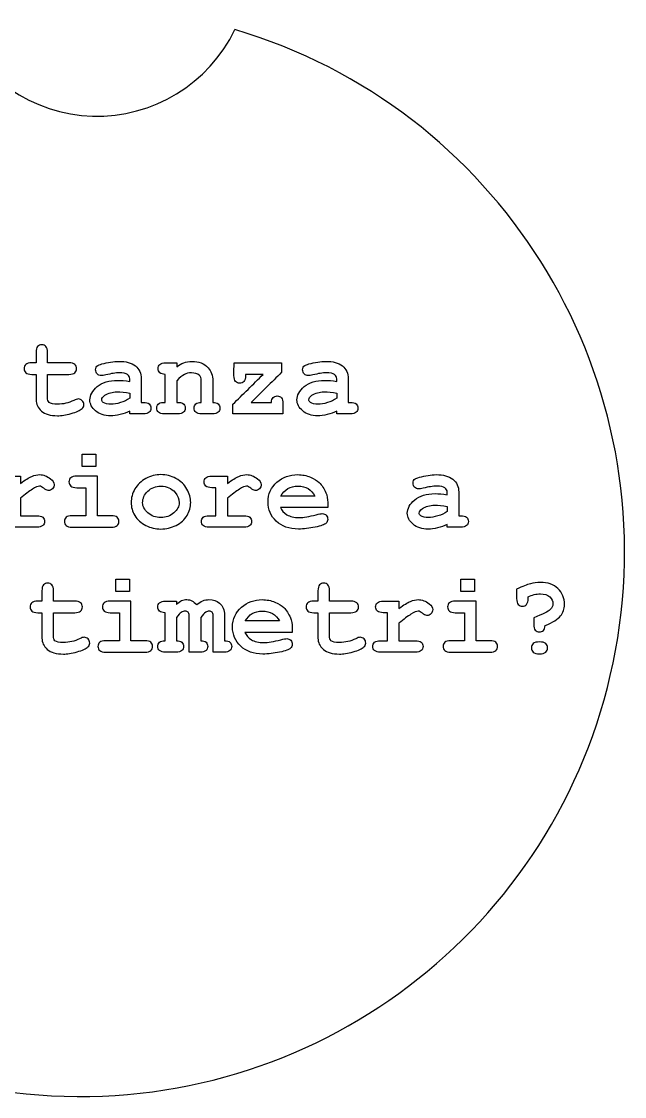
# Model space of a CAD drawing. Header units: millimetres. Extents: x -266 to -166, y 169 to 375.
# Drawn here: x -220.4 to -185, y 264.4 to 327.6 of the extents above; entities that cross this region are included whole.
import ezdxf

# ---------------------------------------------------------------- set-up
doc = ezdxf.new("R2010")
doc.units = ezdxf.units.MM
doc.header["$MEASUREMENT"] = 0
doc.layers.add('incisione', color=6, linetype='Continuous', true_color=0xff00ff)
doc.layers.add('taglio', color=178, linetype='Continuous', true_color=0x000000)

msp = doc.modelspace()

# ---------------------------------------------------------------- linework, layer by layer
at = {"layer": 'incisione'}
for points in [[(-216.069, 302.138), (-216.069, 301.422), (-216.874, 301.422), (-216.874, 302.138)], [(-214.099, 294.795), (-214.099, 294.079), (-214.904, 294.079), (-214.904, 294.795)], [(-193.818, 294.795), (-193.818, 294.079), (-194.624, 294.079), (-194.624, 294.795)]]:
    msp.add_lwpolyline(points, close=True, dxfattribs=at)
for points, knots in [([(-218.911, 306.835), (-218.911, 306.383), (-218.911, 305.931), (-218.911, 305.479), (-218.911, 305.333), (-218.881, 305.238), (-218.822, 305.191), (-218.729, 305.119), (-218.564, 305.083), (-218.327, 305.083), (-217.981, 305.083), (-217.662, 305.156), (-217.37, 305.304), (-217.257, 305.361), (-217.169, 305.389), (-217.106, 305.389), (-217.018, 305.389), (-216.941, 305.356), (-216.876, 305.29), (-216.811, 305.224), (-216.779, 305.144), (-216.779, 305.05), (-216.779, 304.961), (-216.814, 304.886), (-216.884, 304.822), (-216.992, 304.718), (-217.205, 304.623), (-217.523, 304.536), (-217.841, 304.449), (-218.109, 304.406), (-218.327, 304.406), (-218.747, 304.406), (-219.062, 304.497), (-219.272, 304.678), (-219.482, 304.86), (-219.587, 305.083), (-219.587, 305.347), (-219.587, 305.843), (-219.587, 306.339), (-219.587, 306.835), (-219.669, 306.835), (-219.75, 306.835), (-219.832, 306.835), (-219.995, 306.835), (-220.111, 306.866), (-220.18, 306.929), (-220.249, 306.992), (-220.284, 307.074), (-220.284, 307.175), (-220.284, 307.274), (-220.249, 307.355), (-220.18, 307.417), (-220.111, 307.48), (-219.995, 307.512), (-219.832, 307.512), (-219.75, 307.512), (-219.669, 307.512), (-219.587, 307.512), (-219.587, 307.715), (-219.587, 307.919), (-219.587, 308.122), (-219.587, 308.285), (-219.556, 308.401), (-219.493, 308.47), (-219.431, 308.54), (-219.349, 308.574), (-219.248, 308.574), (-219.149, 308.574), (-219.068, 308.54), (-219.005, 308.47), (-218.942, 308.401), (-218.911, 308.285), (-218.911, 308.122), (-218.911, 307.919), (-218.911, 307.715), (-218.911, 307.512), (-218.494, 307.512), (-218.077, 307.512), (-217.66, 307.512), (-217.497, 307.512), (-217.381, 307.48), (-217.312, 307.417), (-217.243, 307.355), (-217.208, 307.273), (-217.208, 307.172), (-217.208, 307.073), (-217.243, 306.992), (-217.312, 306.929), (-217.381, 306.866), (-217.497, 306.835), (-217.66, 306.835), (-218.077, 306.835), (-218.494, 306.835), (-218.911, 306.835)], [0, 0, 0, 0, 1, 1, 1, 2, 2, 2, 3, 3, 3, 4, 4, 4, 5, 5, 5, 6, 6, 6, 7, 7, 7, 8, 8, 8, 9, 9, 9, 10, 10, 10, 11, 11, 11, 12, 12, 12, 13, 13, 13, 14, 14, 14, 15, 15, 15, 16, 16, 16, 17, 17, 17, 18, 18, 18, 19, 19, 19, 20, 20, 20, 21, 21, 21, 22, 22, 22, 23, 23, 23, 24, 24, 24, 25, 25, 25, 26, 26, 26, 27, 27, 27, 28, 28, 28, 29, 29, 29, 30, 30, 30, 31, 31, 31, 31]), ([(-214.079, 304.515), (-213.815, 304.515), (-213.551, 304.515), (-213.287, 304.515), (-213.124, 304.515), (-213.008, 304.546), (-212.939, 304.609), (-212.87, 304.672), (-212.835, 304.752), (-212.835, 304.851), (-212.835, 304.953), (-212.87, 305.035), (-212.939, 305.097), (-213.008, 305.16), (-213.124, 305.191), (-213.287, 305.191), (-213.326, 305.191), (-213.364, 305.191), (-213.403, 305.191), (-213.403, 305.656), (-213.403, 306.12), (-213.403, 306.584), (-213.403, 306.899), (-213.519, 307.147), (-213.751, 307.328), (-213.983, 307.51), (-214.309, 307.601), (-214.729, 307.601), (-214.87, 307.601), (-215.028, 307.587), (-215.201, 307.559), (-215.375, 307.532), (-215.546, 307.495), (-215.713, 307.449), (-215.838, 307.414), (-215.921, 307.383), (-215.96, 307.358), (-216, 307.333), (-216.031, 307.299), (-216.053, 307.257), (-216.075, 307.216), (-216.086, 307.166), (-216.086, 307.109), (-216.086, 307.008), (-216.054, 306.925), (-215.992, 306.86), (-215.929, 306.795), (-215.853, 306.762), (-215.762, 306.762), (-215.696, 306.762), (-215.604, 306.777), (-215.485, 306.805), (-215.166, 306.884), (-214.906, 306.924), (-214.706, 306.924), (-214.462, 306.924), (-214.296, 306.892), (-214.21, 306.828), (-214.123, 306.765), (-214.079, 306.682), (-214.079, 306.581), (-214.079, 306.527), (-214.079, 306.473), (-214.079, 306.419), (-214.348, 306.463), (-214.584, 306.485), (-214.789, 306.485), (-215.299, 306.485), (-215.699, 306.364), (-215.988, 306.12), (-216.278, 305.877), (-216.422, 305.614), (-216.422, 305.33), (-216.422, 305.097), (-216.309, 304.884), (-216.083, 304.691), (-215.856, 304.499), (-215.561, 304.403), (-215.198, 304.403), (-215.031, 304.403), (-214.845, 304.425), (-214.64, 304.47), (-214.436, 304.515), (-214.249, 304.583), (-214.079, 304.673), (-214.079, 304.62), (-214.079, 304.568), (-214.079, 304.515)], [-29, -29, -29, -29, -28, -28, -28, -27, -27, -27, -26, -26, -26, -25, -25, -25, -24, -24, -24, -23, -23, -23, -22, -22, -22, -21, -21, -21, -20, -20, -20, -19, -19, -19, -18, -18, -18, -17, -17, -17, -16, -16, -16, -15, -15, -15, -14, -14, -14, -13, -13, -13, -12, -12, -12, -11, -11, -11, -10, -10, -10, -9, -9, -9, -8, -8, -8, -7, -7, -7, -6, -6, -6, -5, -5, -5, -4, -4, -4, -3, -3, -3, -2, -2, -2, -1, -1, -1, 0, 0, 0, 0]), ([(-211.317, 307.512), (-211.531, 307.512), (-211.746, 307.512), (-211.96, 307.512), (-212.123, 307.512), (-212.239, 307.48), (-212.309, 307.417), (-212.378, 307.355), (-212.413, 307.274), (-212.413, 307.175), (-212.413, 307.076), (-212.378, 306.994), (-212.31, 306.931), (-212.242, 306.867), (-212.136, 306.835), (-211.993, 306.835), (-211.993, 306.287), (-211.993, 305.739), (-211.993, 305.191), (-212.167, 305.191), (-212.281, 305.175), (-212.333, 305.142), (-212.439, 305.074), (-212.492, 304.978), (-212.492, 304.855), (-212.492, 304.754), (-212.457, 304.672), (-212.388, 304.609), (-212.318, 304.546), (-212.202, 304.515), (-212.04, 304.515), (-211.783, 304.515), (-211.527, 304.515), (-211.271, 304.515), (-211.108, 304.515), (-210.992, 304.546), (-210.922, 304.609), (-210.853, 304.672), (-210.818, 304.752), (-210.818, 304.851), (-210.818, 304.979), (-210.872, 305.076), (-210.98, 305.142), (-211.031, 305.175), (-211.143, 305.191), (-211.317, 305.191), (-211.317, 305.611), (-211.317, 306.03), (-211.317, 306.449), (-211.136, 306.645), (-210.987, 306.773), (-210.87, 306.833), (-210.752, 306.894), (-210.615, 306.924), (-210.459, 306.924), (-210.252, 306.924), (-210.097, 306.88), (-209.993, 306.792), (-209.914, 306.724), (-209.875, 306.616), (-209.875, 306.469), (-209.875, 306.043), (-209.875, 305.617), (-209.875, 305.191), (-210.018, 305.191), (-210.123, 305.16), (-210.191, 305.097), (-210.26, 305.035), (-210.294, 304.954), (-210.294, 304.855), (-210.294, 304.754), (-210.259, 304.672), (-210.19, 304.609), (-210.12, 304.546), (-210.004, 304.515), (-209.842, 304.515), (-209.638, 304.515), (-209.435, 304.515), (-209.231, 304.515), (-209.068, 304.515), (-208.952, 304.546), (-208.883, 304.609), (-208.814, 304.672), (-208.779, 304.752), (-208.779, 304.851), (-208.779, 304.953), (-208.813, 305.035), (-208.881, 305.097), (-208.949, 305.16), (-209.055, 305.191), (-209.198, 305.191), (-209.198, 305.611), (-209.198, 306.03), (-209.198, 306.449), (-209.198, 306.77), (-209.29, 307.03), (-209.475, 307.228), (-209.708, 307.476), (-210.025, 307.601), (-210.426, 307.601), (-210.6, 307.601), (-210.761, 307.574), (-210.909, 307.521), (-211.058, 307.469), (-211.194, 307.389), (-211.317, 307.284), (-211.317, 307.36), (-211.317, 307.436), (-211.317, 307.512)], [-36, -36, -36, -36, -35, -35, -35, -34, -34, -34, -33, -33, -33, -32, -32, -32, -31, -31, -31, -30, -30, -30, -29, -29, -29, -28, -28, -28, -27, -27, -27, -26, -26, -26, -25, -25, -25, -24, -24, -24, -23, -23, -23, -22, -22, -22, -21, -21, -21, -20, -20, -20, -19, -19, -19, -18, -18, -18, -17, -17, -17, -16, -16, -16, -15, -15, -15, -14, -14, -14, -13, -13, -13, -12, -12, -12, -11, -11, -11, -10, -10, -10, -9, -9, -9, -8, -8, -8, -7, -7, -7, -6, -6, -6, -5, -5, -5, -4, -4, -4, -3, -3, -3, -2, -2, -2, -1, -1, -1, 0, 0, 0, 0]), ([(-201.911, 304.515), (-201.647, 304.515), (-201.383, 304.515), (-201.119, 304.515), (-200.956, 304.515), (-200.84, 304.546), (-200.771, 304.609), (-200.701, 304.672), (-200.667, 304.752), (-200.667, 304.851), (-200.667, 304.953), (-200.701, 305.035), (-200.771, 305.097), (-200.84, 305.16), (-200.956, 305.191), (-201.119, 305.191), (-201.157, 305.191), (-201.196, 305.191), (-201.234, 305.191), (-201.234, 305.656), (-201.234, 306.12), (-201.234, 306.584), (-201.234, 306.899), (-201.35, 307.147), (-201.583, 307.328), (-201.815, 307.51), (-202.141, 307.601), (-202.561, 307.601), (-202.702, 307.601), (-202.859, 307.587), (-203.033, 307.559), (-203.207, 307.532), (-203.377, 307.495), (-203.545, 307.449), (-203.67, 307.414), (-203.752, 307.383), (-203.792, 307.358), (-203.832, 307.333), (-203.862, 307.299), (-203.884, 307.257), (-203.906, 307.216), (-203.917, 307.166), (-203.917, 307.109), (-203.917, 307.008), (-203.886, 306.925), (-203.823, 306.86), (-203.761, 306.795), (-203.684, 306.762), (-203.594, 306.762), (-203.528, 306.762), (-203.436, 306.777), (-203.317, 306.805), (-202.998, 306.884), (-202.738, 306.924), (-202.538, 306.924), (-202.294, 306.924), (-202.128, 306.892), (-202.041, 306.828), (-201.954, 306.765), (-201.911, 306.682), (-201.911, 306.581), (-201.911, 306.527), (-201.911, 306.473), (-201.911, 306.419), (-202.179, 306.463), (-202.416, 306.485), (-202.62, 306.485), (-203.131, 306.485), (-203.531, 306.364), (-203.82, 306.12), (-204.109, 305.877), (-204.254, 305.614), (-204.254, 305.33), (-204.254, 305.097), (-204.141, 304.884), (-203.914, 304.691), (-203.688, 304.499), (-203.393, 304.403), (-203.03, 304.403), (-202.862, 304.403), (-202.677, 304.425), (-202.472, 304.47), (-202.267, 304.515), (-202.08, 304.583), (-201.911, 304.673), (-201.911, 304.62), (-201.911, 304.568), (-201.911, 304.515)], [-29, -29, -29, -29, -28, -28, -28, -27, -27, -27, -26, -26, -26, -25, -25, -25, -24, -24, -24, -23, -23, -23, -22, -22, -22, -21, -21, -21, -20, -20, -20, -19, -19, -19, -18, -18, -18, -17, -17, -17, -16, -16, -16, -15, -15, -15, -14, -14, -14, -13, -13, -13, -12, -12, -12, -11, -11, -11, -10, -10, -10, -9, -9, -9, -8, -8, -8, -7, -7, -7, -6, -6, -6, -5, -5, -5, -4, -4, -4, -3, -3, -3, -2, -2, -2, -1, -1, -1, 0, 0, 0, 0]), ([(-206.941, 305.191), (-206.344, 305.78), (-205.748, 306.369), (-205.152, 306.957), (-205.152, 307.142), (-205.152, 307.327), (-205.152, 307.512), (-206.085, 307.512), (-207.018, 307.512), (-207.95, 307.512), (-207.952, 307.264), (-207.953, 307.017), (-207.954, 306.769), (-207.954, 306.608), (-207.922, 306.493), (-207.86, 306.424), (-207.797, 306.355), (-207.715, 306.32), (-207.614, 306.32), (-207.513, 306.32), (-207.431, 306.355), (-207.368, 306.424), (-207.305, 306.493), (-207.274, 306.608), (-207.274, 306.769), (-207.274, 306.791), (-207.274, 306.813), (-207.274, 306.835), (-206.928, 306.835), (-206.583, 306.835), (-206.238, 306.835), (-206.832, 306.249), (-207.426, 305.662), (-208.02, 305.076), (-208.02, 304.889), (-208.02, 304.702), (-208.02, 304.515), (-207.039, 304.515), (-206.057, 304.515), (-205.076, 304.515), (-205.076, 304.715), (-205.076, 304.915), (-205.076, 305.116), (-205.076, 305.278), (-205.107, 305.394), (-205.17, 305.464), (-205.233, 305.533), (-205.315, 305.568), (-205.416, 305.568), (-205.508, 305.568), (-205.586, 305.536), (-205.649, 305.474), (-205.711, 305.411), (-205.746, 305.317), (-205.752, 305.191), (-206.149, 305.191), (-206.545, 305.191), (-206.941, 305.191)], [-19, -19, -19, -19, -18, -18, -18, -17, -17, -17, -16, -16, -16, -15, -15, -15, -14, -14, -14, -13, -13, -13, -12, -12, -12, -11, -11, -11, -10, -10, -10, -9, -9, -9, -8, -8, -8, -7, -7, -7, -6, -6, -6, -5, -5, -5, -4, -4, -4, -3, -3, -3, -2, -2, -2, -1, -1, -1, 0, 0, 0, 0]), ([(-214.079, 305.726), (-214.35, 305.779), (-214.6, 305.805), (-214.828, 305.805), (-215.103, 305.805), (-215.34, 305.738), (-215.538, 305.604), (-215.661, 305.518), (-215.723, 305.431), (-215.723, 305.343), (-215.723, 305.279), (-215.693, 305.228), (-215.634, 305.188), (-215.524, 305.116), (-215.373, 305.079), (-215.182, 305.079), (-215.019, 305.079), (-214.834, 305.111), (-214.629, 305.175), (-214.423, 305.239), (-214.24, 305.326), (-214.079, 305.436), (-214.079, 305.532), (-214.079, 305.629), (-214.079, 305.726)], [0, 0, 0, 0, 1, 1, 1, 2, 2, 2, 3, 3, 3, 4, 4, 4, 5, 5, 5, 6, 6, 6, 7, 7, 7, 8, 8, 8, 8]), ([(-201.911, 305.726), (-202.182, 305.779), (-202.431, 305.805), (-202.66, 305.805), (-202.935, 305.805), (-203.172, 305.738), (-203.37, 305.604), (-203.493, 305.518), (-203.554, 305.431), (-203.554, 305.343), (-203.554, 305.279), (-203.525, 305.228), (-203.465, 305.188), (-203.355, 305.116), (-203.205, 305.079), (-203.013, 305.079), (-202.85, 305.079), (-202.666, 305.111), (-202.46, 305.175), (-202.255, 305.239), (-202.072, 305.326), (-201.911, 305.436), (-201.911, 305.532), (-201.911, 305.629), (-201.911, 305.726)], [0, 0, 0, 0, 1, 1, 1, 2, 2, 2, 3, 3, 3, 4, 4, 4, 5, 5, 5, 6, 6, 6, 7, 7, 7, 8, 8, 8, 8]), ([(-220.508, 300.854), (-220.815, 300.854), (-221.122, 300.854), (-221.429, 300.854), (-221.591, 300.854), (-221.708, 300.823), (-221.777, 300.76), (-221.846, 300.698), (-221.881, 300.617), (-221.881, 300.518), (-221.881, 300.417), (-221.846, 300.335), (-221.777, 300.272), (-221.708, 300.209), (-221.591, 300.178), (-221.429, 300.178), (-221.347, 300.178), (-221.266, 300.178), (-221.184, 300.178), (-221.184, 299.63), (-221.184, 299.082), (-221.184, 298.534), (-221.319, 298.534), (-221.453, 298.534), (-221.587, 298.534), (-221.75, 298.534), (-221.866, 298.503), (-221.935, 298.44), (-222.005, 298.378), (-222.039, 298.297), (-222.039, 298.198), (-222.039, 298.096), (-222.005, 298.014), (-221.935, 297.952), (-221.866, 297.889), (-221.75, 297.858), (-221.587, 297.858), (-220.906, 297.858), (-220.225, 297.858), (-219.544, 297.858), (-219.381, 297.858), (-219.265, 297.889), (-219.196, 297.952), (-219.127, 298.014), (-219.092, 298.095), (-219.092, 298.194), (-219.092, 298.296), (-219.127, 298.378), (-219.196, 298.44), (-219.265, 298.503), (-219.381, 298.534), (-219.544, 298.534), (-219.865, 298.534), (-220.187, 298.534), (-220.508, 298.534), (-220.508, 298.874), (-220.508, 299.214), (-220.508, 299.554), (-220.226, 299.792), (-219.991, 299.97), (-219.803, 300.089), (-219.615, 300.208), (-219.474, 300.267), (-219.379, 300.267), (-219.307, 300.267), (-219.224, 300.225), (-219.132, 300.142), (-219.039, 300.058), (-218.951, 300.016), (-218.868, 300.016), (-218.773, 300.016), (-218.692, 300.05), (-218.625, 300.117), (-218.558, 300.184), (-218.524, 300.266), (-218.524, 300.363), (-218.524, 300.477), (-218.595, 300.589), (-218.736, 300.699), (-218.942, 300.862), (-219.156, 300.944), (-219.376, 300.944), (-219.519, 300.944), (-219.672, 300.909), (-219.836, 300.841), (-220, 300.773), (-220.224, 300.637), (-220.508, 300.432), (-220.508, 300.573), (-220.508, 300.714), (-220.508, 300.854)], [-30, -30, -30, -30, -29, -29, -29, -28, -28, -28, -27, -27, -27, -26, -26, -26, -25, -25, -25, -24, -24, -24, -23, -23, -23, -22, -22, -22, -21, -21, -21, -20, -20, -20, -19, -19, -19, -18, -18, -18, -17, -17, -17, -16, -16, -16, -15, -15, -15, -14, -14, -14, -13, -13, -13, -12, -12, -12, -11, -11, -11, -10, -10, -10, -9, -9, -9, -8, -8, -8, -7, -7, -7, -6, -6, -6, -5, -5, -5, -4, -4, -4, -3, -3, -3, -2, -2, -2, -1, -1, -1, 0, 0, 0, 0]), ([(-215.976, 300.854), (-215.976, 300.081), (-215.976, 299.308), (-215.976, 298.534), (-215.706, 298.534), (-215.435, 298.534), (-215.165, 298.534), (-215.002, 298.534), (-214.886, 298.503), (-214.816, 298.44), (-214.747, 298.378), (-214.712, 298.296), (-214.712, 298.194), (-214.712, 298.095), (-214.747, 298.014), (-214.816, 297.952), (-214.886, 297.889), (-215.002, 297.858), (-215.165, 297.858), (-215.931, 297.858), (-216.698, 297.858), (-217.465, 297.858), (-217.628, 297.858), (-217.744, 297.889), (-217.813, 297.952), (-217.882, 298.014), (-217.917, 298.096), (-217.917, 298.198), (-217.917, 298.297), (-217.882, 298.378), (-217.813, 298.44), (-217.744, 298.503), (-217.628, 298.534), (-217.465, 298.534), (-217.194, 298.534), (-216.924, 298.534), (-216.653, 298.534), (-216.653, 299.082), (-216.653, 299.63), (-216.653, 300.178), (-216.835, 300.178), (-217.016, 300.178), (-217.198, 300.178), (-217.358, 300.178), (-217.474, 300.209), (-217.544, 300.272), (-217.615, 300.335), (-217.65, 300.417), (-217.65, 300.518), (-217.65, 300.617), (-217.615, 300.698), (-217.546, 300.76), (-217.476, 300.823), (-217.36, 300.854), (-217.198, 300.854), (-216.791, 300.854), (-216.384, 300.854), (-215.976, 300.854)], [0, 0, 0, 0, 1, 1, 1, 2, 2, 2, 3, 3, 3, 4, 4, 4, 5, 5, 5, 6, 6, 6, 7, 7, 7, 8, 8, 8, 9, 9, 9, 10, 10, 10, 11, 11, 11, 12, 12, 12, 13, 13, 13, 14, 14, 14, 15, 15, 15, 16, 16, 16, 17, 17, 17, 18, 18, 18, 19, 19, 19, 19]), ([(-210.498, 299.3), (-210.498, 299.04), (-210.57, 298.789), (-210.714, 298.546), (-210.858, 298.303), (-211.073, 298.109), (-211.358, 297.965), (-211.643, 297.821), (-211.94, 297.749), (-212.25, 297.749), (-212.558, 297.749), (-212.853, 297.82), (-213.135, 297.962), (-213.417, 298.104), (-213.631, 298.297), (-213.778, 298.541), (-213.926, 298.785), (-214, 299.04), (-214, 299.307), (-214, 299.577), (-213.925, 299.843), (-213.775, 300.104), (-213.626, 300.364), (-213.41, 300.57), (-213.13, 300.719), (-212.849, 300.869), (-212.556, 300.944), (-212.25, 300.944), (-211.942, 300.944), (-211.646, 300.867), (-211.361, 300.714), (-211.076, 300.561), (-210.861, 300.356), (-210.716, 300.097), (-210.571, 299.838), (-210.498, 299.573), (-210.498, 299.3)], [0, 0, 0, 0, 1, 1, 1, 2, 2, 2, 3, 3, 3, 4, 4, 4, 5, 5, 5, 6, 6, 6, 7, 7, 7, 8, 8, 8, 9, 9, 9, 10, 10, 10, 11, 11, 11, 12, 12, 12, 12]), ([(-208.34, 300.854), (-208.646, 300.854), (-208.953, 300.854), (-209.26, 300.854), (-209.423, 300.854), (-209.539, 300.823), (-209.609, 300.76), (-209.678, 300.698), (-209.712, 300.617), (-209.712, 300.518), (-209.712, 300.417), (-209.678, 300.335), (-209.609, 300.272), (-209.539, 300.209), (-209.423, 300.178), (-209.26, 300.178), (-209.179, 300.178), (-209.098, 300.178), (-209.016, 300.178), (-209.016, 299.63), (-209.016, 299.082), (-209.016, 298.534), (-209.15, 298.534), (-209.285, 298.534), (-209.419, 298.534), (-209.582, 298.534), (-209.698, 298.503), (-209.767, 298.44), (-209.836, 298.378), (-209.871, 298.297), (-209.871, 298.198), (-209.871, 298.096), (-209.836, 298.014), (-209.767, 297.952), (-209.698, 297.889), (-209.582, 297.858), (-209.419, 297.858), (-208.738, 297.858), (-208.057, 297.858), (-207.376, 297.858), (-207.213, 297.858), (-207.097, 297.889), (-207.028, 297.952), (-206.958, 298.014), (-206.924, 298.095), (-206.924, 298.194), (-206.924, 298.296), (-206.958, 298.378), (-207.028, 298.44), (-207.097, 298.503), (-207.213, 298.534), (-207.376, 298.534), (-207.697, 298.534), (-208.018, 298.534), (-208.34, 298.534), (-208.34, 298.874), (-208.34, 299.214), (-208.34, 299.554), (-208.058, 299.792), (-207.823, 299.97), (-207.635, 300.089), (-207.447, 300.208), (-207.305, 300.267), (-207.211, 300.267), (-207.138, 300.267), (-207.056, 300.225), (-206.963, 300.142), (-206.871, 300.058), (-206.783, 300.016), (-206.699, 300.016), (-206.605, 300.016), (-206.524, 300.05), (-206.457, 300.117), (-206.39, 300.184), (-206.356, 300.266), (-206.356, 300.363), (-206.356, 300.477), (-206.426, 300.589), (-206.567, 300.699), (-206.774, 300.862), (-206.987, 300.944), (-207.208, 300.944), (-207.351, 300.944), (-207.504, 300.909), (-207.668, 300.841), (-207.832, 300.773), (-208.056, 300.637), (-208.34, 300.432), (-208.34, 300.573), (-208.34, 300.714), (-208.34, 300.854)], [-30, -30, -30, -30, -29, -29, -29, -28, -28, -28, -27, -27, -27, -26, -26, -26, -25, -25, -25, -24, -24, -24, -23, -23, -23, -22, -22, -22, -21, -21, -21, -20, -20, -20, -19, -19, -19, -18, -18, -18, -17, -17, -17, -16, -16, -16, -15, -15, -15, -14, -14, -14, -13, -13, -13, -12, -12, -12, -11, -11, -11, -10, -10, -10, -9, -9, -9, -8, -8, -8, -7, -7, -7, -6, -6, -6, -5, -5, -5, -4, -4, -4, -3, -3, -3, -2, -2, -2, -1, -1, -1, 0, 0, 0, 0]), ([(-202.445, 299.013), (-202.445, 299.109), (-202.445, 299.204), (-202.445, 299.3), (-202.445, 299.52), (-202.48, 299.714), (-202.551, 299.881), (-202.654, 300.121), (-202.785, 300.322), (-202.943, 300.485), (-203.056, 300.597), (-203.227, 300.702), (-203.457, 300.798), (-203.687, 300.895), (-203.939, 300.944), (-204.214, 300.944), (-204.672, 300.944), (-205.076, 300.794), (-205.427, 300.496), (-205.778, 300.198), (-205.953, 299.812), (-205.953, 299.336), (-205.953, 298.89), (-205.791, 298.513), (-205.467, 298.208), (-205.142, 297.902), (-204.709, 297.749), (-204.168, 297.749), (-203.853, 297.749), (-203.525, 297.786), (-203.184, 297.859), (-202.843, 297.933), (-202.629, 298.011), (-202.541, 298.092), (-202.475, 298.154), (-202.442, 298.228), (-202.442, 298.316), (-202.442, 298.413), (-202.473, 298.494), (-202.534, 298.557), (-202.596, 298.621), (-202.672, 298.653), (-202.762, 298.653), (-202.828, 298.653), (-202.947, 298.631), (-203.118, 298.587), (-203.534, 298.479), (-203.868, 298.425), (-204.118, 298.425), (-204.424, 298.425), (-204.667, 298.479), (-204.846, 298.587), (-205.025, 298.695), (-205.15, 298.837), (-205.221, 299.013), (-204.296, 299.013), (-203.37, 299.013), (-202.445, 299.013)], [-19, -19, -19, -19, -18, -18, -18, -17, -17, -17, -16, -16, -16, -15, -15, -15, -14, -14, -14, -13, -13, -13, -12, -12, -12, -11, -11, -11, -10, -10, -10, -9, -9, -9, -8, -8, -8, -7, -7, -7, -6, -6, -6, -5, -5, -5, -4, -4, -4, -3, -3, -3, -2, -2, -2, -1, -1, -1, 0, 0, 0, 0]), ([(-195.422, 297.858), (-195.158, 297.858), (-194.894, 297.858), (-194.63, 297.858), (-194.467, 297.858), (-194.351, 297.889), (-194.282, 297.952), (-194.212, 298.014), (-194.178, 298.095), (-194.178, 298.194), (-194.178, 298.296), (-194.212, 298.378), (-194.282, 298.44), (-194.351, 298.503), (-194.467, 298.534), (-194.63, 298.534), (-194.668, 298.534), (-194.707, 298.534), (-194.745, 298.534), (-194.745, 298.999), (-194.745, 299.463), (-194.745, 299.927), (-194.745, 300.242), (-194.862, 300.49), (-195.094, 300.671), (-195.326, 300.853), (-195.652, 300.944), (-196.072, 300.944), (-196.213, 300.944), (-196.37, 300.93), (-196.544, 300.902), (-196.718, 300.875), (-196.888, 300.838), (-197.056, 300.792), (-197.181, 300.757), (-197.264, 300.726), (-197.303, 300.701), (-197.343, 300.676), (-197.374, 300.642), (-197.396, 300.6), (-197.418, 300.558), (-197.429, 300.509), (-197.429, 300.452), (-197.429, 300.351), (-197.397, 300.268), (-197.335, 300.203), (-197.272, 300.138), (-197.195, 300.105), (-197.105, 300.105), (-197.039, 300.105), (-196.947, 300.12), (-196.828, 300.148), (-196.509, 300.227), (-196.249, 300.267), (-196.049, 300.267), (-195.805, 300.267), (-195.639, 300.235), (-195.552, 300.171), (-195.465, 300.107), (-195.422, 300.025), (-195.422, 299.924), (-195.422, 299.87), (-195.422, 299.816), (-195.422, 299.762), (-195.69, 299.806), (-195.927, 299.828), (-196.132, 299.828), (-196.642, 299.828), (-197.042, 299.706), (-197.331, 299.463), (-197.621, 299.22), (-197.765, 298.957), (-197.765, 298.673), (-197.765, 298.44), (-197.652, 298.227), (-197.425, 298.034), (-197.199, 297.842), (-196.904, 297.746), (-196.541, 297.746), (-196.374, 297.746), (-196.188, 297.768), (-195.983, 297.813), (-195.778, 297.858), (-195.591, 297.926), (-195.422, 298.016), (-195.422, 297.963), (-195.422, 297.911), (-195.422, 297.858)], [-29, -29, -29, -29, -28, -28, -28, -27, -27, -27, -26, -26, -26, -25, -25, -25, -24, -24, -24, -23, -23, -23, -22, -22, -22, -21, -21, -21, -20, -20, -20, -19, -19, -19, -18, -18, -18, -17, -17, -17, -16, -16, -16, -15, -15, -15, -14, -14, -14, -13, -13, -13, -12, -12, -12, -11, -11, -11, -10, -10, -10, -9, -9, -9, -8, -8, -8, -7, -7, -7, -6, -6, -6, -5, -5, -5, -4, -4, -4, -3, -3, -3, -2, -2, -2, -1, -1, -1, 0, 0, 0, 0]), ([(-211.175, 299.297), (-211.175, 299.514), (-211.253, 299.715), (-211.409, 299.897), (-211.622, 300.144), (-211.903, 300.267), (-212.25, 300.267), (-212.556, 300.267), (-212.811, 300.169), (-213.016, 299.973), (-213.221, 299.777), (-213.323, 299.551), (-213.323, 299.293), (-213.323, 299.082), (-213.22, 298.885), (-213.013, 298.701), (-212.806, 298.517), (-212.552, 298.425), (-212.25, 298.425), (-211.947, 298.425), (-211.692, 298.517), (-211.485, 298.701), (-211.278, 298.885), (-211.175, 299.083), (-211.175, 299.297)], [0, 0, 0, 0, 1, 1, 1, 2, 2, 2, 3, 3, 3, 4, 4, 4, 5, 5, 5, 6, 6, 6, 7, 7, 7, 8, 8, 8, 8]), ([(-203.194, 299.689), (-203.298, 299.883), (-203.433, 300.028), (-203.6, 300.123), (-203.767, 300.219), (-203.967, 300.267), (-204.198, 300.267), (-204.426, 300.267), (-204.624, 300.219), (-204.792, 300.123), (-204.959, 300.028), (-205.095, 299.883), (-205.201, 299.689), (-204.532, 299.689), (-203.863, 299.689), (-203.194, 299.689)], [0, 0, 0, 0, 1, 1, 1, 2, 2, 2, 3, 3, 3, 4, 4, 4, 5, 5, 5, 5]), ([(-195.422, 299.069), (-195.693, 299.122), (-195.942, 299.148), (-196.171, 299.148), (-196.446, 299.148), (-196.683, 299.081), (-196.881, 298.947), (-197.004, 298.861), (-197.066, 298.774), (-197.066, 298.686), (-197.066, 298.622), (-197.036, 298.571), (-196.976, 298.531), (-196.866, 298.458), (-196.716, 298.422), (-196.524, 298.422), (-196.362, 298.422), (-196.177, 298.454), (-195.972, 298.518), (-195.766, 298.582), (-195.583, 298.669), (-195.422, 298.779), (-195.422, 298.875), (-195.422, 298.972), (-195.422, 299.069)], [0, 0, 0, 0, 1, 1, 1, 2, 2, 2, 3, 3, 3, 4, 4, 4, 5, 5, 5, 6, 6, 6, 7, 7, 7, 8, 8, 8, 8]), ([(-218.564, 292.835), (-218.564, 292.383), (-218.564, 291.931), (-218.564, 291.479), (-218.564, 291.333), (-218.535, 291.238), (-218.475, 291.191), (-218.383, 291.119), (-218.218, 291.083), (-217.98, 291.083), (-217.635, 291.083), (-217.316, 291.156), (-217.023, 291.304), (-216.911, 291.361), (-216.823, 291.389), (-216.759, 291.389), (-216.671, 291.389), (-216.595, 291.356), (-216.53, 291.29), (-216.465, 291.224), (-216.432, 291.144), (-216.432, 291.05), (-216.432, 290.961), (-216.468, 290.886), (-216.538, 290.822), (-216.646, 290.718), (-216.859, 290.623), (-217.177, 290.536), (-217.495, 290.449), (-217.762, 290.406), (-217.98, 290.406), (-218.4, 290.406), (-218.716, 290.497), (-218.926, 290.678), (-219.136, 290.86), (-219.241, 291.083), (-219.241, 291.347), (-219.241, 291.843), (-219.241, 292.339), (-219.241, 292.835), (-219.322, 292.835), (-219.404, 292.835), (-219.485, 292.835), (-219.648, 292.835), (-219.764, 292.866), (-219.833, 292.929), (-219.903, 292.992), (-219.937, 293.074), (-219.937, 293.175), (-219.937, 293.274), (-219.903, 293.355), (-219.833, 293.417), (-219.764, 293.48), (-219.648, 293.512), (-219.485, 293.512), (-219.404, 293.512), (-219.322, 293.512), (-219.241, 293.512), (-219.241, 293.715), (-219.241, 293.919), (-219.241, 294.122), (-219.241, 294.285), (-219.21, 294.401), (-219.147, 294.47), (-219.084, 294.54), (-219.002, 294.574), (-218.901, 294.574), (-218.802, 294.574), (-218.721, 294.54), (-218.658, 294.47), (-218.596, 294.401), (-218.564, 294.285), (-218.564, 294.122), (-218.564, 293.919), (-218.564, 293.715), (-218.564, 293.512), (-218.147, 293.512), (-217.73, 293.512), (-217.314, 293.512), (-217.151, 293.512), (-217.035, 293.48), (-216.965, 293.417), (-216.896, 293.355), (-216.861, 293.273), (-216.861, 293.172), (-216.861, 293.073), (-216.896, 292.992), (-216.965, 292.929), (-217.035, 292.866), (-217.151, 292.835), (-217.314, 292.835), (-217.73, 292.835), (-218.147, 292.835), (-218.564, 292.835)], [0, 0, 0, 0, 1, 1, 1, 2, 2, 2, 3, 3, 3, 4, 4, 4, 5, 5, 5, 6, 6, 6, 7, 7, 7, 8, 8, 8, 9, 9, 9, 10, 10, 10, 11, 11, 11, 12, 12, 12, 13, 13, 13, 14, 14, 14, 15, 15, 15, 16, 16, 16, 17, 17, 17, 18, 18, 18, 19, 19, 19, 20, 20, 20, 21, 21, 21, 22, 22, 22, 23, 23, 23, 24, 24, 24, 25, 25, 25, 26, 26, 26, 27, 27, 27, 28, 28, 28, 29, 29, 29, 30, 30, 30, 31, 31, 31, 31]), ([(-202.34, 292.835), (-202.34, 292.383), (-202.34, 291.931), (-202.34, 291.479), (-202.34, 291.333), (-202.31, 291.238), (-202.251, 291.191), (-202.158, 291.119), (-201.993, 291.083), (-201.756, 291.083), (-201.41, 291.083), (-201.091, 291.156), (-200.799, 291.304), (-200.686, 291.361), (-200.598, 291.389), (-200.535, 291.389), (-200.447, 291.389), (-200.37, 291.356), (-200.305, 291.29), (-200.24, 291.224), (-200.208, 291.144), (-200.208, 291.05), (-200.208, 290.961), (-200.243, 290.886), (-200.314, 290.822), (-200.421, 290.718), (-200.634, 290.623), (-200.952, 290.536), (-201.27, 290.449), (-201.538, 290.406), (-201.756, 290.406), (-202.176, 290.406), (-202.491, 290.497), (-202.701, 290.678), (-202.911, 290.86), (-203.017, 291.083), (-203.017, 291.347), (-203.017, 291.843), (-203.017, 292.339), (-203.017, 292.835), (-203.098, 292.835), (-203.179, 292.835), (-203.261, 292.835), (-203.424, 292.835), (-203.54, 292.866), (-203.609, 292.929), (-203.678, 292.992), (-203.713, 293.074), (-203.713, 293.175), (-203.713, 293.274), (-203.678, 293.355), (-203.609, 293.417), (-203.54, 293.48), (-203.424, 293.512), (-203.261, 293.512), (-203.179, 293.512), (-203.098, 293.512), (-203.017, 293.512), (-203.017, 293.715), (-203.017, 293.919), (-203.017, 294.122), (-203.017, 294.285), (-202.985, 294.401), (-202.922, 294.47), (-202.86, 294.54), (-202.778, 294.574), (-202.677, 294.574), (-202.578, 294.574), (-202.497, 294.54), (-202.434, 294.47), (-202.371, 294.401), (-202.34, 294.285), (-202.34, 294.122), (-202.34, 293.919), (-202.34, 293.715), (-202.34, 293.512), (-201.923, 293.512), (-201.506, 293.512), (-201.089, 293.512), (-200.926, 293.512), (-200.81, 293.48), (-200.741, 293.417), (-200.672, 293.355), (-200.637, 293.273), (-200.637, 293.172), (-200.637, 293.073), (-200.672, 292.992), (-200.741, 292.929), (-200.81, 292.866), (-200.926, 292.835), (-201.089, 292.835), (-201.506, 292.835), (-201.923, 292.835), (-202.34, 292.835)], [0, 0, 0, 0, 1, 1, 1, 2, 2, 2, 3, 3, 3, 4, 4, 4, 5, 5, 5, 6, 6, 6, 7, 7, 7, 8, 8, 8, 9, 9, 9, 10, 10, 10, 11, 11, 11, 12, 12, 12, 13, 13, 13, 14, 14, 14, 15, 15, 15, 16, 16, 16, 17, 17, 17, 18, 18, 18, 19, 19, 19, 20, 20, 20, 21, 21, 21, 22, 22, 22, 23, 23, 23, 24, 24, 24, 25, 25, 25, 26, 26, 26, 27, 27, 27, 28, 28, 28, 29, 29, 29, 30, 30, 30, 31, 31, 31, 31]), ([(-189.66, 292.076), (-189.673, 291.948), (-189.71, 291.855), (-189.771, 291.797), (-189.831, 291.739), (-189.908, 291.71), (-190, 291.71), (-190.099, 291.71), (-190.18, 291.744), (-190.243, 291.814), (-190.305, 291.883), (-190.337, 291.999), (-190.337, 292.162), (-190.337, 292.288), (-190.337, 292.415), (-190.337, 292.541), (-189.802, 292.746), (-189.48, 292.903), (-189.37, 293.013), (-189.26, 293.123), (-189.205, 293.235), (-189.205, 293.35), (-189.205, 293.51), (-189.269, 293.649), (-189.398, 293.766), (-189.526, 293.882), (-189.708, 293.941), (-189.944, 293.941), (-190.193, 293.941), (-190.432, 293.883), (-190.663, 293.769), (-190.663, 293.736), (-190.663, 293.703), (-190.663, 293.67), (-190.663, 293.509), (-190.695, 293.394), (-190.757, 293.325), (-190.82, 293.256), (-190.902, 293.221), (-191.003, 293.221), (-191.102, 293.221), (-191.183, 293.255), (-191.246, 293.323), (-191.309, 293.392), (-191.34, 293.507), (-191.34, 293.67), (-191.34, 293.851), (-191.34, 294.033), (-191.34, 294.215), (-190.994, 294.377), (-190.726, 294.485), (-190.535, 294.538), (-190.343, 294.591), (-190.145, 294.617), (-189.941, 294.617), (-189.514, 294.617), (-189.172, 294.494), (-188.914, 294.248), (-188.657, 294.001), (-188.528, 293.692), (-188.528, 293.32), (-188.528, 293.056), (-188.606, 292.832), (-188.761, 292.647), (-188.916, 292.462), (-189.216, 292.272), (-189.66, 292.076)], [0, 0, 0, 0, 1, 1, 1, 2, 2, 2, 3, 3, 3, 4, 4, 4, 5, 5, 5, 6, 6, 6, 7, 7, 7, 8, 8, 8, 9, 9, 9, 10, 10, 10, 11, 11, 11, 12, 12, 12, 13, 13, 13, 14, 14, 14, 15, 15, 15, 16, 16, 16, 17, 17, 17, 18, 18, 18, 19, 19, 19, 20, 20, 20, 21, 21, 21, 22, 22, 22, 22]), ([(-214.007, 293.512), (-214.007, 292.738), (-214.007, 291.965), (-214.007, 291.191), (-213.736, 291.191), (-213.465, 291.191), (-213.195, 291.191), (-213.032, 291.191), (-212.916, 291.16), (-212.847, 291.097), (-212.777, 291.035), (-212.743, 290.953), (-212.743, 290.851), (-212.743, 290.752), (-212.777, 290.672), (-212.847, 290.609), (-212.916, 290.546), (-213.032, 290.515), (-213.195, 290.515), (-213.961, 290.515), (-214.728, 290.515), (-215.495, 290.515), (-215.658, 290.515), (-215.774, 290.546), (-215.843, 290.609), (-215.913, 290.672), (-215.947, 290.754), (-215.947, 290.855), (-215.947, 290.954), (-215.913, 291.035), (-215.843, 291.097), (-215.774, 291.16), (-215.658, 291.191), (-215.495, 291.191), (-215.224, 291.191), (-214.954, 291.191), (-214.683, 291.191), (-214.683, 291.739), (-214.683, 292.287), (-214.683, 292.835), (-214.865, 292.835), (-215.046, 292.835), (-215.228, 292.835), (-215.388, 292.835), (-215.504, 292.866), (-215.574, 292.929), (-215.645, 292.992), (-215.68, 293.074), (-215.68, 293.175), (-215.68, 293.274), (-215.645, 293.355), (-215.576, 293.417), (-215.507, 293.48), (-215.391, 293.512), (-215.228, 293.512), (-214.821, 293.512), (-214.414, 293.512), (-214.007, 293.512)], [0, 0, 0, 0, 1, 1, 1, 2, 2, 2, 3, 3, 3, 4, 4, 4, 5, 5, 5, 6, 6, 6, 7, 7, 7, 8, 8, 8, 9, 9, 9, 10, 10, 10, 11, 11, 11, 12, 12, 12, 13, 13, 13, 14, 14, 14, 15, 15, 15, 16, 16, 16, 17, 17, 17, 18, 18, 18, 19, 19, 19, 19]), ([(-211.33, 293.512), (-211.545, 293.512), (-211.759, 293.512), (-211.974, 293.512), (-212.136, 293.512), (-212.252, 293.48), (-212.322, 293.417), (-212.391, 293.355), (-212.426, 293.274), (-212.426, 293.175), (-212.426, 293.076), (-212.392, 292.994), (-212.323, 292.931), (-212.255, 292.867), (-212.15, 292.835), (-212.007, 292.835), (-212.007, 292.287), (-212.007, 291.739), (-212.007, 291.191), (-212.15, 291.191), (-212.255, 291.16), (-212.323, 291.097), (-212.392, 291.035), (-212.426, 290.954), (-212.426, 290.855), (-212.426, 290.754), (-212.391, 290.672), (-212.322, 290.609), (-212.252, 290.546), (-212.136, 290.515), (-211.974, 290.515), (-211.77, 290.515), (-211.567, 290.515), (-211.363, 290.515), (-211.2, 290.515), (-211.084, 290.546), (-211.015, 290.609), (-210.946, 290.672), (-210.911, 290.752), (-210.911, 290.851), (-210.911, 290.95), (-210.946, 291.032), (-211.015, 291.096), (-211.084, 291.16), (-211.189, 291.191), (-211.33, 291.191), (-211.33, 291.646), (-211.33, 292.1), (-211.33, 292.554), (-211.222, 292.702), (-211.13, 292.8), (-211.053, 292.85), (-210.976, 292.899), (-210.898, 292.924), (-210.818, 292.924), (-210.741, 292.924), (-210.684, 292.904), (-210.645, 292.863), (-210.607, 292.822), (-210.587, 292.751), (-210.587, 292.65), (-210.587, 291.938), (-210.587, 291.227), (-210.587, 290.515), (-210.373, 290.515), (-210.158, 290.515), (-209.944, 290.515), (-209.781, 290.515), (-209.666, 290.546), (-209.597, 290.609), (-209.529, 290.672), (-209.495, 290.752), (-209.495, 290.851), (-209.495, 290.95), (-209.529, 291.032), (-209.597, 291.096), (-209.666, 291.16), (-209.77, 291.191), (-209.911, 291.191), (-209.911, 291.646), (-209.911, 292.1), (-209.911, 292.554), (-209.794, 292.706), (-209.695, 292.81), (-209.614, 292.865), (-209.55, 292.904), (-209.481, 292.924), (-209.406, 292.924), (-209.329, 292.924), (-209.272, 292.904), (-209.234, 292.865), (-209.197, 292.825), (-209.178, 292.754), (-209.178, 292.65), (-209.178, 291.938), (-209.178, 291.227), (-209.178, 290.515), (-208.964, 290.515), (-208.749, 290.515), (-208.535, 290.515), (-208.372, 290.515), (-208.256, 290.546), (-208.188, 290.609), (-208.12, 290.672), (-208.086, 290.752), (-208.086, 290.851), (-208.086, 290.95), (-208.12, 291.032), (-208.188, 291.096), (-208.256, 291.16), (-208.361, 291.191), (-208.502, 291.191), (-208.502, 291.696), (-208.502, 292.201), (-208.502, 292.706), (-208.502, 292.992), (-208.605, 293.223), (-208.812, 293.399), (-208.968, 293.534), (-209.172, 293.601), (-209.422, 293.601), (-209.548, 293.601), (-209.671, 293.577), (-209.79, 293.53), (-209.91, 293.482), (-210.029, 293.41), (-210.145, 293.314), (-210.238, 293.41), (-210.332, 293.483), (-210.429, 293.531), (-210.526, 293.58), (-210.624, 293.604), (-210.723, 293.604), (-210.839, 293.604), (-210.942, 293.584), (-211.031, 293.543), (-211.12, 293.502), (-211.22, 293.428), (-211.33, 293.32), (-211.33, 293.384), (-211.33, 293.448), (-211.33, 293.512)], [-47, -47, -47, -47, -46, -46, -46, -45, -45, -45, -44, -44, -44, -43, -43, -43, -42, -42, -42, -41, -41, -41, -40, -40, -40, -39, -39, -39, -38, -38, -38, -37, -37, -37, -36, -36, -36, -35, -35, -35, -34, -34, -34, -33, -33, -33, -32, -32, -32, -31, -31, -31, -30, -30, -30, -29, -29, -29, -28, -28, -28, -27, -27, -27, -26, -26, -26, -25, -25, -25, -24, -24, -24, -23, -23, -23, -22, -22, -22, -21, -21, -21, -20, -20, -20, -19, -19, -19, -18, -18, -18, -17, -17, -17, -16, -16, -16, -15, -15, -15, -14, -14, -14, -13, -13, -13, -12, -12, -12, -11, -11, -11, -10, -10, -10, -9, -9, -9, -8, -8, -8, -7, -7, -7, -6, -6, -6, -5, -5, -5, -4, -4, -4, -3, -3, -3, -2, -2, -2, -1, -1, -1, 0, 0, 0, 0]), ([(-204.531, 291.67), (-204.531, 291.766), (-204.531, 291.861), (-204.531, 291.957), (-204.531, 292.177), (-204.567, 292.371), (-204.637, 292.538), (-204.74, 292.778), (-204.871, 292.979), (-205.03, 293.142), (-205.142, 293.254), (-205.313, 293.359), (-205.543, 293.455), (-205.773, 293.552), (-206.025, 293.601), (-206.3, 293.601), (-206.758, 293.601), (-207.162, 293.452), (-207.513, 293.153), (-207.864, 292.855), (-208.04, 292.469), (-208.04, 291.993), (-208.04, 291.547), (-207.877, 291.171), (-207.553, 290.865), (-207.228, 290.559), (-206.795, 290.406), (-206.254, 290.406), (-205.939, 290.406), (-205.612, 290.443), (-205.271, 290.517), (-204.93, 290.59), (-204.715, 290.668), (-204.627, 290.749), (-204.561, 290.811), (-204.528, 290.886), (-204.528, 290.974), (-204.528, 291.07), (-204.559, 291.151), (-204.62, 291.215), (-204.682, 291.278), (-204.758, 291.31), (-204.848, 291.31), (-204.914, 291.31), (-205.033, 291.288), (-205.205, 291.244), (-205.62, 291.136), (-205.954, 291.083), (-206.205, 291.083), (-206.51, 291.083), (-206.753, 291.136), (-206.932, 291.244), (-207.112, 291.352), (-207.237, 291.494), (-207.307, 291.67), (-206.382, 291.67), (-205.457, 291.67), (-204.531, 291.67)], [-19, -19, -19, -19, -18, -18, -18, -17, -17, -17, -16, -16, -16, -15, -15, -15, -14, -14, -14, -13, -13, -13, -12, -12, -12, -11, -11, -11, -10, -10, -10, -9, -9, -9, -8, -8, -8, -7, -7, -7, -6, -6, -6, -5, -5, -5, -4, -4, -4, -3, -3, -3, -2, -2, -2, -1, -1, -1, 0, 0, 0, 0]), ([(-198.257, 293.512), (-198.564, 293.512), (-198.871, 293.512), (-199.178, 293.512), (-199.341, 293.512), (-199.457, 293.48), (-199.526, 293.417), (-199.596, 293.355), (-199.63, 293.274), (-199.63, 293.175), (-199.63, 293.074), (-199.596, 292.992), (-199.526, 292.929), (-199.457, 292.866), (-199.341, 292.835), (-199.178, 292.835), (-199.097, 292.835), (-199.015, 292.835), (-198.934, 292.835), (-198.934, 292.287), (-198.934, 291.739), (-198.934, 291.191), (-199.068, 291.191), (-199.202, 291.191), (-199.337, 291.191), (-199.499, 291.191), (-199.616, 291.16), (-199.685, 291.097), (-199.754, 291.035), (-199.789, 290.954), (-199.789, 290.855), (-199.789, 290.754), (-199.754, 290.672), (-199.685, 290.609), (-199.616, 290.546), (-199.499, 290.515), (-199.337, 290.515), (-198.656, 290.515), (-197.975, 290.515), (-197.294, 290.515), (-197.131, 290.515), (-197.015, 290.546), (-196.946, 290.609), (-196.876, 290.672), (-196.842, 290.752), (-196.842, 290.851), (-196.842, 290.953), (-196.876, 291.035), (-196.946, 291.097), (-197.015, 291.16), (-197.131, 291.191), (-197.294, 291.191), (-197.615, 291.191), (-197.936, 291.191), (-198.257, 291.191), (-198.257, 291.531), (-198.257, 291.871), (-198.257, 292.211), (-197.976, 292.449), (-197.741, 292.627), (-197.553, 292.746), (-197.365, 292.865), (-197.223, 292.924), (-197.129, 292.924), (-197.056, 292.924), (-196.974, 292.882), (-196.881, 292.799), (-196.789, 292.715), (-196.701, 292.673), (-196.617, 292.673), (-196.523, 292.673), (-196.442, 292.707), (-196.375, 292.774), (-196.307, 292.841), (-196.274, 292.923), (-196.274, 293.02), (-196.274, 293.134), (-196.344, 293.246), (-196.485, 293.356), (-196.692, 293.519), (-196.905, 293.601), (-197.125, 293.601), (-197.268, 293.601), (-197.422, 293.567), (-197.586, 293.498), (-197.75, 293.43), (-197.974, 293.294), (-198.257, 293.089), (-198.257, 293.23), (-198.257, 293.371), (-198.257, 293.512)], [-30, -30, -30, -30, -29, -29, -29, -28, -28, -28, -27, -27, -27, -26, -26, -26, -25, -25, -25, -24, -24, -24, -23, -23, -23, -22, -22, -22, -21, -21, -21, -20, -20, -20, -19, -19, -19, -18, -18, -18, -17, -17, -17, -16, -16, -16, -15, -15, -15, -14, -14, -14, -13, -13, -13, -12, -12, -12, -11, -11, -11, -10, -10, -10, -9, -9, -9, -8, -8, -8, -7, -7, -7, -6, -6, -6, -5, -5, -5, -4, -4, -4, -3, -3, -3, -2, -2, -2, -1, -1, -1, 0, 0, 0, 0]), ([(-193.726, 293.512), (-193.726, 292.738), (-193.726, 291.965), (-193.726, 291.191), (-193.455, 291.191), (-193.185, 291.191), (-192.914, 291.191), (-192.751, 291.191), (-192.635, 291.16), (-192.566, 291.097), (-192.497, 291.035), (-192.462, 290.953), (-192.462, 290.851), (-192.462, 290.752), (-192.497, 290.672), (-192.566, 290.609), (-192.635, 290.546), (-192.751, 290.515), (-192.914, 290.515), (-193.681, 290.515), (-194.448, 290.515), (-195.215, 290.515), (-195.377, 290.515), (-195.493, 290.546), (-195.563, 290.609), (-195.632, 290.672), (-195.667, 290.754), (-195.667, 290.855), (-195.667, 290.954), (-195.632, 291.035), (-195.563, 291.097), (-195.493, 291.16), (-195.377, 291.191), (-195.215, 291.191), (-194.944, 291.191), (-194.673, 291.191), (-194.403, 291.191), (-194.403, 291.739), (-194.403, 292.287), (-194.403, 292.835), (-194.584, 292.835), (-194.766, 292.835), (-194.947, 292.835), (-195.108, 292.835), (-195.223, 292.866), (-195.294, 292.929), (-195.364, 292.992), (-195.399, 293.074), (-195.399, 293.175), (-195.399, 293.274), (-195.365, 293.355), (-195.295, 293.417), (-195.226, 293.48), (-195.11, 293.512), (-194.947, 293.512), (-194.54, 293.512), (-194.133, 293.512), (-193.726, 293.512)], [0, 0, 0, 0, 1, 1, 1, 2, 2, 2, 3, 3, 3, 4, 4, 4, 5, 5, 5, 6, 6, 6, 7, 7, 7, 8, 8, 8, 9, 9, 9, 10, 10, 10, 11, 11, 11, 12, 12, 12, 13, 13, 13, 14, 14, 14, 15, 15, 15, 16, 16, 16, 17, 17, 17, 18, 18, 18, 19, 19, 19, 19]), ([(-205.281, 292.347), (-205.384, 292.54), (-205.519, 292.685), (-205.686, 292.781), (-205.854, 292.876), (-206.053, 292.924), (-206.284, 292.924), (-206.513, 292.924), (-206.711, 292.876), (-206.878, 292.781), (-207.045, 292.685), (-207.182, 292.54), (-207.287, 292.347), (-206.618, 292.347), (-205.949, 292.347), (-205.281, 292.347)], [0, 0, 0, 0, 1, 1, 1, 2, 2, 2, 3, 3, 3, 4, 4, 4, 5, 5, 5, 5]), ([(-189.518, 290.769), (-189.518, 290.666), (-189.555, 290.581), (-189.629, 290.517), (-189.702, 290.452), (-189.825, 290.419), (-189.997, 290.419), (-190.168, 290.419), (-190.291, 290.452), (-190.365, 290.517), (-190.438, 290.581), (-190.475, 290.666), (-190.475, 290.769), (-190.475, 290.872), (-190.439, 290.957), (-190.366, 291.021), (-190.294, 291.086), (-190.171, 291.119), (-189.997, 291.119), (-189.825, 291.119), (-189.702, 291.086), (-189.629, 291.021), (-189.555, 290.957), (-189.518, 290.872), (-189.518, 290.769)], [0, 0, 0, 0, 1, 1, 1, 2, 2, 2, 3, 3, 3, 4, 4, 4, 5, 5, 5, 6, 6, 6, 7, 7, 7, 8, 8, 8, 8])]:
    msp.add_open_spline(points, degree=3, knots=knots, dxfattribs=at)
at = {"layer": 'taglio'}
for centre, radius, start, end in [((-217, 296.413), 32, 103.2187, 73.4694), ((-216, 331.003), 9, 202.45871, 334.22939)]:
    msp.add_arc(centre, radius, start, end, dxfattribs=at)

doc.saveas('drawing.dxf')
